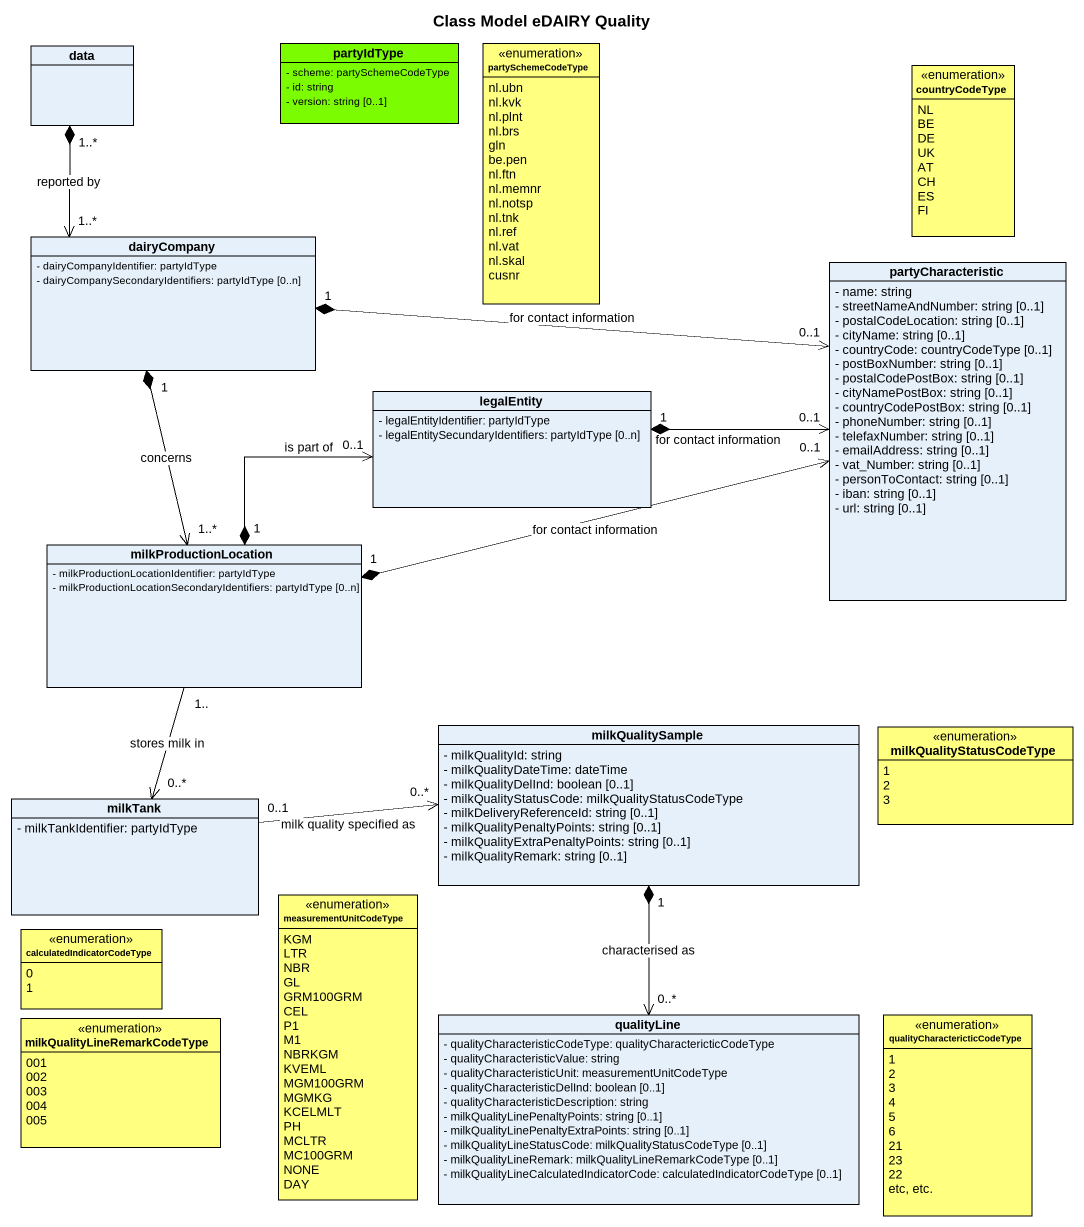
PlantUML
@startuml
title Class Model eDAIRY Quality
hide circle
hide empty members
skinparam classAttributeIconSize 0
class data
class partyIdType #7CFC00 {
  - scheme: partySchemeCodeType
  - id: string
  - version: string [0..1]
}
enum partySchemeCodeType #FFFF80 {
  nl.ubn
  nl.kvk
  nl.plnt
  nl.brs
  gln
  be.pen
  nl.ftn
  nl.memnr
  nl.notsp
  nl.tnk
  nl.ref
  nl.vat
  nl.skal
  cusnr
}
enum countryCodeType #FFFF80 {
  NL
  BE
  DE
  UK
  AT
  CH
  ES
  FI
}
class dairyCompany {
  - dairyCompanyIdentifier: partyIdType
  - dairyCompanySecondaryIdentifiers: partyIdType [0..n]
}
class partyCharacteristic {
  - name: string
  - streetNameAndNumber: string [0..1]
  - postalCodeLocation: string [0..1]
  - cityName: string [0..1]
  - countryCode: countryCodeType [0..1]
  - postBoxNumber: string [0..1]
  - postalCodePostBox: string [0..1]
  - cityNamePostBox: string [0..1]
  - countryCodePostBox: string [0..1]
  - phoneNumber: string [0..1]
  - telefaxNumber: string [0..1]
  - emailAddress: string [0..1]
  - vat_Number: string [0..1]
  - personToContact: string [0..1]
  - iban: string [0..1]
  - url: string [0..1]
}
class legalEntity {
  - legalEntityIdentifier: partyIdType
  - legalEntitySecundaryIdentifiers: partyIdType [0..n]
}
class milkProductionLocation {
  - milkProductionLocationIdentifier: partyIdType
  - milkProductionLocationSecondaryIdentifiers: partyIdType [0..n]
}
class milkQualitySample {
  - milkQualityId: string
  - milkQualityDateTime: dateTime
  - milkQualityDelInd: boolean [0..1]
  - milkQualityStatusCode: milkQualityStatusCodeType
  - milkDeliveryReferenceId: string [0..1]
  - milkQualityPenaltyPoints: string [0..1]
  - milkQualityExtraPenaltyPoints: string [0..1]
  - milkQualityRemark: string [0..1]
}
enum milkQualityStatusCodeType #FFFF80 {
  1
  2
  3
}
class milkTank {
  - milkTankIdentifier: partyIdType
}
enum calculatedIndicatorCodeType #FFFF80 {
  0
  1
}
enum measurementUnitCodeType #FFFF80 {
  KGM
  LTR
  NBR
  GL
  GRM100GRM
  CEL
  P1
  M1
  NBRKGM
  KVEML
  MGM100GRM
  MGMKG
  KCELMLT
  PH
  MCLTR
  MC100GRM
  NONE
  DAY
}
enum "milkQualityLineRemarkCodeType" as milkQualityLineRemarkCodeTyp #FFFF80 {
  001
  002
  003
  004
  005
}
class qualityLine {
  - qualityCharacteristicCodeType: qualityCharactericticCodeType
  - qualityCharacteristicValue: string
  - qualityCharacteristicUnit: measurementUnitCodeType
  - qualityCharacteristicDelInd: boolean [0..1]
  - qualityCharacteristicDescription: string
  - milkQualityLinePenaltyPoints: string [0..1]
  - milkQualityLinePenaltyExtraPoints: string [0..1]
  - milkQualityLineStatusCode: milkQualityStatusCodeType [0..1]
  - milkQualityLineRemark: milkQualityLineRemarkCodeType [0..1]
  - milkQualityLineCalculatedIndicatorCode: calculatedIndicatorCodeType [0..1]
}
enum "qualityCharactericticCodeType" as qualityCharactericticCodeTyp #FFFF80 {
  1
  2
  3
  4
  5
  6
  21
  23
  22
  etc, etc.
}
data "1..*" *--> "1..*" dairyCompany : reported by
dairyCompany "1" *-right-> "0..1" partyCharacteristic : for contact information
dairyCompany "1" *--> "1..*" milkProductionLocation : concerns
legalEntity "1" *-right-> "0..1" partyCharacteristic : for contact information
milkProductionLocation "1" *-right-> "0..1" partyCharacteristic : for contact information
milkProductionLocation "1" *-right-> "0..1" legalEntity : is part of
milkProductionLocation "1.." --> "0..*" milkTank : stores milk in
milkQualitySample "1" *--> "0..*" qualityLine : characterised as
milkTank "0..1" -right-> "0..*" milkQualitySample : milk quality specified as
@enduml
